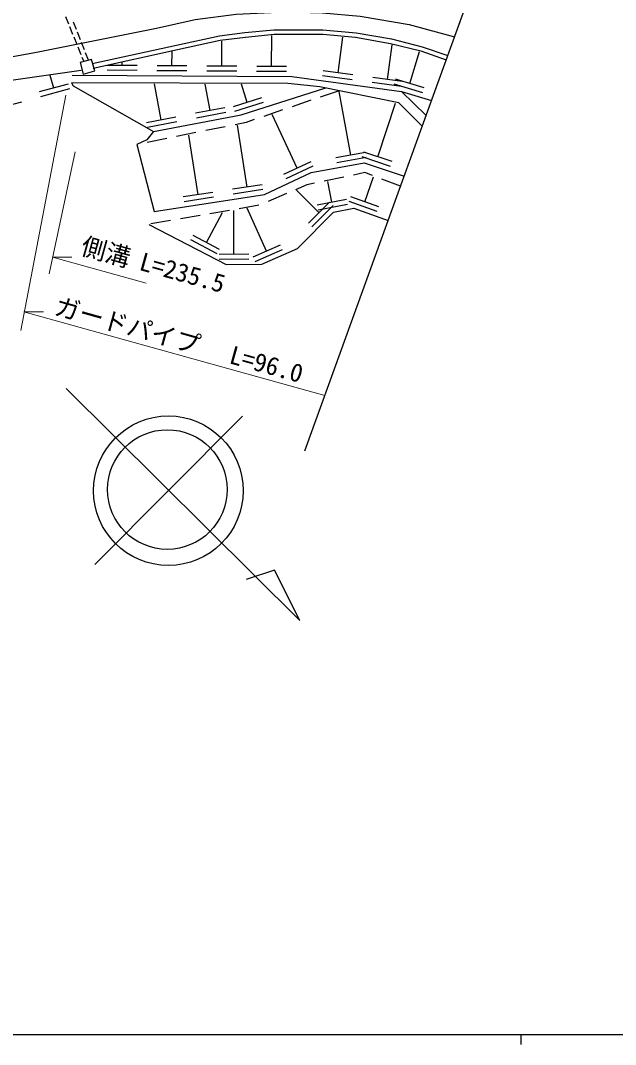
# Model space of a CAD drawing. Units: millimetres, scale not verified. Extents: x 40000 to 680000, y 20000 to 380000.
# Drawn here: x 217815 to 277515, y 204000 to 306730 of the extents above; entities that cross this region are included whole.
import ezdxf
from ezdxf.enums import TextEntityAlignment as Align

# ---------------------------------------------------------------- set-up
doc = ezdxf.new("R2010")
doc.units = ezdxf.units.MM
doc.header["$LTSCALE"] = 1000
for name, color, linetype, lineweight in [('M-BGD', 7, 'Continuous', 25), ('M-STR-HTXT', 7, 'Continuous', 13), ('M-STR-STRC', 7, 'Continuous', 25), ('M-TTL-BAND', 7, 'Continuous', 25)]:
    doc.layers.add(name, color=color, linetype=linetype, lineweight=lineweight)
doc.styles.add('ＭＳ ゴシック', font='')
doc.styles.get('ＭＳ ゴシック').set_extended_font_data('MS Gothic')

msp = doc.modelspace()

# ---------------------------------------------------------------- linework, layer by layer
at = {"layer": 'M-BGD'}
for p, q in [((222337, 307132), (222637, 306391)), ((223442, 305821), (223151, 306566)), ((222749, 306113), (223050, 305371)), ((223843, 304796), (223552, 305541)), ((243013, 302115), (243035, 305231)), ((223162, 305093), (223462, 304352)), ((224245, 303772), (223953, 304517)), ((238014, 302149), (238031, 304671)), ((249683, 301477), (250170, 305061)), ((254638, 300804), (255111, 304289)), ((223575, 304073), (223875, 303332)), ((223987, 303054), (224164, 302617)), ((224646, 302748), (224354, 303493)), ((233014, 302184), (233024, 303605)), ((256885, 300395), (257859, 303602)), ((229514, 302208), (226514, 302229)), ((228014, 302219), (228016, 302502)), ((234514, 302174), (231514, 302194)), ((239513, 302139), (236514, 302160)), ((244513, 302104), (241513, 302125)), ((221150, 299956), (220805, 301210)), ((229510, 301708), (226510, 301729)), ((234510, 301674), (231510, 301694)), ((239510, 301639), (236510, 301660)), ((244510, 301604), (241510, 301625)), ((251102, 300780), (248130, 301184)), ((251170, 301275), (248197, 301679)), ((256124, 300602), (253151, 301006)), ((222596, 300353), (219703, 299558)), ((244651, 300420), (222937, 300488)), ((222937, 300488), (223111, 300170)), ((223111, 300170), (231151, 295590)), ((231936, 296759), (231246, 300364)), ((236847, 297699), (236340, 300348)), ((240567, 298516), (239989, 300339)), ((247851, 300079), (244651, 300420)), ((255781, 298480), (247851, 300079)), ((256057, 300107), (253084, 300511)), ((258175, 299481), (255305, 300353)), ((258321, 299959), (255450, 300831)), ((222728, 299871), (219836, 299076)), ((241997, 298969), (239137, 298063)), ((249790, 299688), (247897, 299042)), ((250946, 293208), (249805, 299589)), ((256053, 299603), (258509, 297197)), ((217907, 298547), (215014, 297752)), ((238320, 297981), (235373, 297417)), ((242148, 298493), (239288, 297587)), ((246951, 298719), (245058, 298073)), ((253673, 293041), (255454, 298444)), ((258128, 296144), (255781, 298480)), ((233409, 297041), (230462, 296477)), ((238414, 297490), (235467, 296926)), ((244112, 297750), (242219, 297105)), ((245573, 291927), (243051, 297283)), ((233503, 296550), (230556, 295986)), ((238362, 296077), (236402, 295679)), ((240461, 296505), (239341, 296277)), ((240567, 290024), (239601, 296228)), ((241273, 296782), (240461, 296505)), ((231151, 295590), (230500, 294743)), ((232482, 294881), (230522, 294482)), ((235422, 295479), (233462, 295080)), ((235626, 289255), (234696, 295230)), ((230500, 294743), (229502, 294274)), ((229542, 294283), (229502, 294274)), ((229502, 294274), (231232, 287558)), ((252422, 293472), (249469, 292944)), ((252510, 292980), (249557, 292452)), ((254941, 292096), (252092, 293035)), ((255098, 292571), (252249, 293510)), ((246930, 292566), (244216, 291288)), ((247143, 292113), (244429, 290835)), ((246979, 291484), (252311, 292437)), ((252311, 292437), (256309, 291119)), ((242305, 289283), (246979, 291484)), ((250240, 291018), (248282, 290606)), ((252373, 291467), (251218, 291224)), ((252363, 288550), (253247, 291030)), ((253140, 291177), (252373, 291467)), ((255946, 290116), (254075, 290823)), ((242049, 290255), (239085, 289793)), ((242126, 289761), (239162, 289299)), ((246553, 290242), (245420, 289756)), ((247764, 287454), (245518, 289700)), ((247304, 290400), (246553, 290242)), ((249065, 288489), (248665, 290584)), ((231232, 287558), (242305, 289283)), ((237108, 289485), (234144, 289024)), ((237185, 288991), (234221, 288530)), ((244501, 289362), (242663, 288575)), ((250539, 288770), (247592, 288207)), ((253776, 288047), (250950, 289054)), ((238784, 287679), (236814, 287338)), ((239234, 283265), (239206, 287652)), ((241740, 288192), (239770, 287850)), ((242493, 283583), (240572, 287891)), ((248824, 288515), (246703, 286393)), ((249178, 288161), (247057, 286040)), ((250632, 288279), (247686, 287716)), ((253608, 287576), (250782, 288583)), ((232872, 286655), (230902, 286313)), ((235828, 287167), (233858, 286826)), ((236469, 284458), (238093, 287480)), ((237554, 283307), (234911, 284727)), ((237791, 283748), (235148, 285167)), ((243863, 284194), (241123, 282972)), ((244067, 283737), (241327, 282515)), ((240734, 283274), (237734, 283255)), ((240737, 282774), (237737, 282755)), ((222396, 269808), (245826, 246529)), ((240083, 267037), (225281, 252140)), ((243289, 251596), (240444, 250642)), ((245826, 246529), (243289, 251596))]:
    msp.add_line(p, q, dxfattribs=at)
for points in [[(92089, 269201), (140131, 283096), (167079, 290533), (204126, 300769), (219417, 303551), (231449, 305968), (235346, 306819), (239464, 307363), (244365, 307601), (248109, 307499), (251887, 307159), (256822, 306342), (261366, 305092)], [(225010, 302401), (233459, 304261), (237770, 305192), (240334, 305509), (243238, 305804), (248162, 305804), (251497, 305487), (255037, 304874), (258123, 304102), (260684, 303207)], [(225107, 301961), (233554, 303822), (237845, 304747), (240384, 305062), (243261, 305354), (248141, 305354), (251438, 305040), (254944, 304433), (257994, 303671), (260535, 302782)], [(70887, 260708), (87438, 265338), (135569, 278357), (145677, 281403), (159242, 285402), (162764, 286270), (167257, 286933), (169963, 287444), (185534, 292141), (191150, 294540), (205649, 299135), (223910, 301756)], [(222988, 301254), (245026, 301100), (256053, 299603), (259050, 298693)], [(231151, 295590), (239972, 297279), (248439, 299961)], [(230687, 286276), (238447, 282260), (242032, 282283), (245595, 283871), (249225, 287501), (251245, 287887), (254694, 286658)]]:
    msp.add_lwpolyline(points, dxfattribs=at)
msp.add_lwpolyline([(225261, 301664), (224944, 302829), (223795, 302516), (224113, 301351)], close=True, dxfattribs=at)
for centre, radius in [((232652, 259558), 7500), ((232546, 259676), 6000)]:
    msp.add_circle(centre, radius, dxfattribs=at)
at = {"layer": 'M-STR-HTXT'}
for p, q in [((217855, 275618), (222366, 299253)), ((220708, 281305), (223314, 293536)), ((221016, 282999), (230435, 280370)), ((221016, 282999), (222980, 282969)), ((218165, 277516), (248337, 269095)), ((218165, 277516), (220129, 277487))]:
    msp.add_line(p, q, dxfattribs=at)
at = {"layer": 'M-STR-STRC'}
msp.add_line((246336, 263566), (262965, 309509), dxfattribs=at)
at = {"layer": 'M-TTL-BAND'}
for p, q in [((40000, 205000), (579000, 205000)), ((268000, 205000), (268000, 204000))]:
    msp.add_line(p, q, dxfattribs=at)

# ---------------------------------------------------------------- texts
at = {"layer": 'M-STR-HTXT', "style": 'ＭＳ ゴシック'}
for s, p in [('側溝', (223602, 282783)), ('L=235.5', (229473, 281200)), ('ガードパイプ', (220949, 276739)), ('L=96.0', (238503, 271839))]:
    msp.add_text(s, height=1833, rotation=344.406, dxfattribs=at).set_placement(p, align=Align.BOTTOM_LEFT)

doc.saveas('drawing.dxf')
